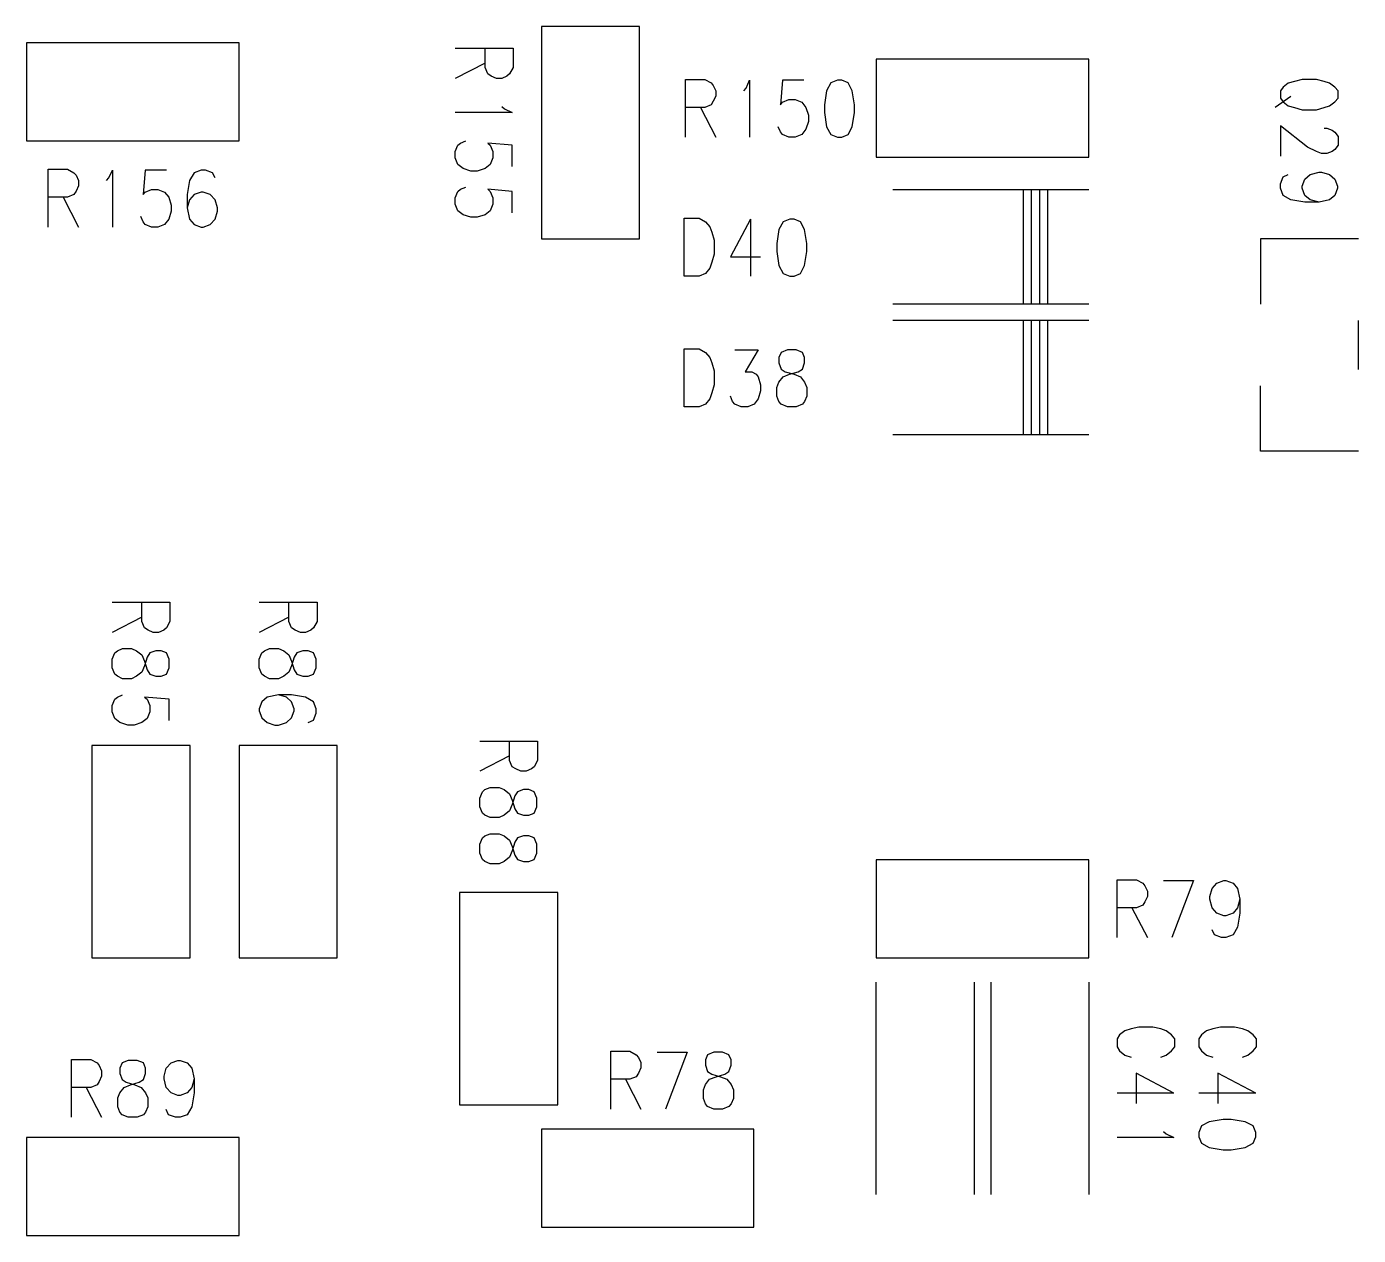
# Model space of a CAD drawing. Extents: x 295 to 953, y 10 to 290.
# Drawn here: x 741.28 to 775.44, y 196.69 to 227.7 of the extents above; entities that cross this region are included whole.
import ezdxf

# ---------------------------------------------------------------- set-up
doc = ezdxf.new("R2010")
doc.units = 0
doc.header["$LTSCALE"] = 5
doc.header["$MEASUREMENT"] = 0
doc.layers.add('BOTTOM_SILK_GBR', color=5, linetype='CONTINUOUS')

msp = doc.modelspace()

# ---------------------------------------------------------------- linework, layer by layer
at = {"layer": 'BOTTOM_SILK_GBR', "color": 0}
for p, q in [((754.482, 227.704), (754.482, 222.255)), ((756.997, 227.704), (754.482, 227.704)), ((756.997, 222.255), (756.997, 227.704)), ((741.281, 227.284), (741.281, 224.77)), ((746.729, 227.284), (741.281, 227.284)), ((746.729, 224.77), (746.729, 227.284)), ((752.273, 227.148), (753.758, 227.148)), ((753.039, 226.653), (753.039, 227.148)), ((753.758, 227.148), (753.758, 226.653)), ((768.522, 226.865), (763.074, 226.865)), ((763.074, 226.865), (763.074, 224.351)), ((768.522, 224.351), (768.522, 226.865)), ((753.039, 226.77), (752.273, 226.375)), ((753.106, 226.491), (753.039, 226.653)), ((753.195, 226.436), (753.106, 226.491)), ((753.667, 226.491), (753.601, 226.436)), ((753.758, 226.653), (753.667, 226.491)), ((753.331, 226.375), (753.195, 226.436)), ((753.466, 226.375), (753.331, 226.375)), ((753.601, 226.436), (753.466, 226.375)), ((758.182, 224.866), (758.182, 226.351)), ((758.182, 226.351), (758.677, 226.351)), ((758.677, 226.351), (758.838, 226.26)), ((758.838, 226.26), (758.893, 226.194)), ((758.893, 226.194), (758.954, 226.059)), ((759.672, 226.059), (759.733, 226.126)), ((759.733, 226.126), (759.825, 226.327)), ((759.825, 226.327), (759.825, 224.866)), ((760.667, 226.327), (760.612, 225.699)), ((761.214, 226.327), (760.667, 226.327)), ((761.907, 226.26), (761.8, 226.059)), ((762.077, 226.327), (761.907, 226.26)), ((762.186, 226.327), (762.077, 226.327)), ((762.348, 226.26), (762.186, 226.327)), ((762.457, 226.059), (762.348, 226.26)), ((773.505, 226.151), (773.438, 226.059)), ((773.641, 226.252), (773.505, 226.151)), ((773.797, 226.298), (773.641, 226.252)), ((774, 226.344), (773.797, 226.298)), ((774.36, 226.344), (774, 226.344)), ((774.563, 226.298), (774.36, 226.344)), ((774.698, 226.252), (774.563, 226.298)), ((774.832, 226.151), (774.698, 226.252)), ((774.923, 226.059), (774.832, 226.151)), ((758.893, 225.788), (758.838, 225.699)), ((758.954, 225.923), (758.893, 225.788)), ((758.954, 226.059), (758.954, 225.923)), ((760.667, 225.765), (760.828, 225.832)), ((760.828, 225.832), (760.99, 225.832)), ((760.99, 225.832), (761.16, 225.765)), ((761.8, 226.059), (761.746, 225.699)), ((762.518, 225.699), (762.457, 226.059)), ((773.708, 225.912), (773.302, 225.626)), ((773.438, 226.059), (773.438, 225.865)), ((773.438, 225.865), (773.505, 225.773)), ((774.832, 225.773), (774.923, 225.865)), ((774.923, 225.865), (774.923, 226.059)), ((753.735, 225.504), (752.273, 225.504)), ((753.466, 225.658), (753.534, 225.596)), ((753.534, 225.596), (753.735, 225.504)), ((758.677, 225.631), (758.182, 225.631)), ((758.56, 225.631), (758.954, 224.866)), ((758.838, 225.699), (758.677, 225.631)), ((760.612, 225.699), (760.667, 225.765)), ((761.16, 225.765), (761.269, 225.631)), ((761.269, 225.631), (761.33, 225.428)), ((761.746, 225.699), (761.746, 225.496)), ((761.746, 225.496), (761.8, 225.136)), ((762.457, 225.136), (762.518, 225.496)), ((762.518, 225.496), (762.518, 225.699)), ((773.505, 225.773), (773.641, 225.672)), ((773.641, 225.672), (773.797, 225.626)), ((773.797, 225.626), (774, 225.572)), ((774, 225.572), (774.36, 225.572)), ((774.36, 225.572), (774.563, 225.626)), ((774.563, 225.626), (774.698, 225.672)), ((774.698, 225.672), (774.832, 225.773)), ((760.612, 225.001), (760.558, 225.136)), ((761.33, 225.27), (761.269, 225.069)), ((761.33, 225.428), (761.33, 225.27)), ((761.8, 225.136), (761.907, 224.933)), ((762.348, 224.933), (762.457, 225.136)), ((774.136, 224.608), (773.438, 225.156)), ((773.438, 225.156), (773.438, 224.384)), ((774.563, 225.101), (774.631, 225.101)), ((774.631, 225.101), (774.766, 225.047)), ((741.281, 224.77), (746.729, 224.77)), ((752.408, 224.717), (752.544, 224.771)), ((760.667, 224.933), (760.612, 225.001)), ((760.828, 224.866), (760.667, 224.933)), ((760.99, 224.866), (760.828, 224.866)), ((761.16, 224.933), (760.99, 224.866)), ((761.269, 225.069), (761.16, 224.933)), ((761.907, 224.933), (762.077, 224.866)), ((762.077, 224.866), (762.186, 224.866)), ((762.186, 224.866), (762.348, 224.933)), ((774.766, 225.047), (774.832, 224.994)), ((774.832, 224.994), (774.923, 224.885)), ((774.923, 224.885), (774.923, 224.661)), ((752.273, 224.501), (752.341, 224.663)), ((752.273, 224.339), (752.273, 224.501)), ((752.341, 224.663), (752.408, 224.717)), ((753.735, 224.663), (753.106, 224.717)), ((753.106, 224.717), (753.172, 224.663)), ((753.172, 224.663), (753.24, 224.501)), ((753.24, 224.501), (753.24, 224.339)), ((753.735, 224.115), (753.735, 224.663)), ((774.36, 224.499), (774.136, 224.608)), ((774.495, 224.445), (774.36, 224.499)), ((774.631, 224.445), (774.495, 224.445)), ((774.766, 224.499), (774.631, 224.445)), ((774.832, 224.554), (774.766, 224.499)), ((774.923, 224.661), (774.832, 224.554)), ((752.341, 224.169), (752.273, 224.339)), ((752.476, 224.06), (752.341, 224.169)), ((753.172, 224.169), (753.039, 224.06)), ((753.24, 224.339), (753.172, 224.169)), ((763.074, 224.351), (768.522, 224.351)), ((741.837, 222.56), (741.837, 224.045)), ((741.837, 224.045), (742.332, 224.045)), ((742.332, 224.045), (742.493, 223.955)), ((742.493, 223.955), (742.548, 223.889)), ((742.548, 223.889), (742.609, 223.753)), ((742.609, 223.753), (742.609, 223.618)), ((743.327, 223.753), (743.388, 223.821)), ((743.388, 223.821), (743.48, 224.022)), ((743.48, 224.022), (743.48, 222.56)), ((744.322, 224.022), (744.267, 223.394)), ((744.869, 224.022), (744.322, 224.022)), ((745.455, 223.753), (745.401, 223.394)), ((745.579, 223.955), (745.455, 223.753)), ((745.756, 224.022), (745.579, 223.955)), ((745.871, 224.022), (745.756, 224.022)), ((746.049, 223.955), (745.871, 224.022)), ((746.112, 223.821), (746.049, 223.955)), ((752.677, 223.999), (752.476, 224.06)), ((752.836, 223.999), (752.677, 223.999)), ((753.039, 224.06), (752.836, 223.999)), ((773.438, 223.674), (773.505, 223.852)), ((773.505, 223.852), (773.641, 223.913)), ((774, 223.613), (774.068, 223.79)), ((774.068, 223.79), (774.203, 223.913)), ((774.203, 223.913), (774.428, 223.968)), ((774.428, 223.968), (774.495, 223.968)), ((774.495, 223.968), (774.698, 223.913)), ((774.698, 223.913), (774.832, 223.79)), ((774.832, 223.79), (774.899, 223.613)), ((742.493, 223.394), (742.332, 223.326)), ((742.548, 223.483), (742.493, 223.394)), ((742.609, 223.618), (742.548, 223.483)), ((744.267, 223.394), (744.322, 223.46)), ((744.322, 223.46), (744.483, 223.527)), ((744.483, 223.527), (744.645, 223.527)), ((744.645, 223.527), (744.815, 223.46)), ((744.815, 223.46), (744.924, 223.326)), ((745.401, 223.394), (745.401, 223.055)), ((745.579, 223.394), (745.455, 223.258)), ((745.756, 223.46), (745.579, 223.394)), ((745.81, 223.46), (745.756, 223.46)), ((745.988, 223.394), (745.81, 223.46)), ((746.112, 223.258), (745.988, 223.394)), ((752.273, 223.313), (752.341, 223.475)), ((752.341, 223.475), (752.408, 223.529)), ((752.408, 223.529), (752.544, 223.583)), ((753.735, 223.475), (753.106, 223.529)), ((753.106, 223.529), (753.172, 223.475)), ((753.172, 223.475), (753.24, 223.313)), ((753.735, 222.927), (753.735, 223.475)), ((768.522, 223.513), (763.493, 223.513)), ((766.846, 220.579), (766.846, 223.513)), ((767.055, 220.579), (767.055, 223.513)), ((767.265, 220.579), (767.265, 223.513)), ((767.474, 220.579), (767.474, 223.513)), ((773.438, 223.559), (773.438, 223.674)), ((773.505, 223.374), (773.438, 223.559)), ((774, 223.559), (774, 223.613)), ((774.068, 223.374), (774, 223.559)), ((774.899, 223.559), (774.832, 223.374)), ((774.899, 223.613), (774.899, 223.559)), ((742.332, 223.326), (741.837, 223.326)), ((742.215, 223.326), (742.609, 222.56)), ((744.924, 223.326), (744.985, 223.123)), ((744.985, 223.123), (744.985, 222.965)), ((745.455, 223.258), (745.401, 223.055)), ((745.401, 223.055), (745.455, 222.763)), ((746.173, 223.055), (746.112, 223.258)), ((746.173, 222.965), (746.173, 223.055)), ((752.273, 223.151), (752.273, 223.313)), ((752.341, 222.981), (752.273, 223.151)), ((753.24, 223.151), (753.172, 222.981)), ((753.24, 223.313), (753.24, 223.151)), ((773.708, 223.257), (773.505, 223.374)), ((774.068, 223.196), (773.708, 223.257)), ((774.203, 223.257), (774.068, 223.374)), ((774.428, 223.196), (774.068, 223.196)), ((774.428, 223.196), (774.203, 223.257)), ((774.698, 223.257), (774.428, 223.196)), ((774.832, 223.374), (774.698, 223.257)), ((744.267, 222.696), (744.213, 222.831)), ((744.924, 222.763), (744.815, 222.628)), ((744.985, 222.965), (744.924, 222.763)), ((745.455, 222.763), (745.579, 222.628)), ((745.988, 222.628), (746.112, 222.763)), ((746.112, 222.763), (746.173, 222.965)), ((752.476, 222.872), (752.341, 222.981)), ((752.677, 222.811), (752.476, 222.872)), ((752.836, 222.811), (752.677, 222.811)), ((753.039, 222.872), (752.836, 222.811)), ((753.172, 222.981), (753.039, 222.872)), ((758.147, 222.788), (758.533, 222.788)), ((758.147, 221.303), (758.147, 222.788)), ((758.533, 222.788), (758.695, 222.697)), ((759.845, 222.765), (759.335, 221.798)), ((759.845, 222.765), (759.845, 221.303)), ((760.855, 222.765), (760.685, 222.697)), ((760.964, 222.765), (760.855, 222.765)), ((761.125, 222.697), (760.964, 222.765)), ((744.322, 222.628), (744.267, 222.696)), ((744.483, 222.56), (744.322, 222.628)), ((744.645, 222.56), (744.483, 222.56)), ((744.815, 222.628), (744.645, 222.56)), ((745.579, 222.628), (745.756, 222.56)), ((745.756, 222.56), (745.81, 222.56)), ((745.81, 222.56), (745.988, 222.628)), ((758.695, 222.697), (758.804, 222.564)), ((758.804, 222.564), (758.858, 222.429)), ((758.858, 222.429), (758.919, 222.226)), ((760.577, 222.496), (760.523, 222.136)), ((760.685, 222.697), (760.577, 222.496)), ((761.234, 222.496), (761.125, 222.697)), ((761.295, 222.136), (761.234, 222.496)), ((754.482, 222.255), (756.997, 222.255)), ((758.919, 222.226), (758.919, 221.866)), ((760.523, 222.136), (760.523, 221.934)), ((761.295, 221.934), (761.295, 222.136)), ((772.923, 222.255), (772.923, 220.579)), ((775.437, 222.255), (772.923, 222.255)), ((758.919, 221.866), (758.858, 221.663)), ((759.335, 221.798), (760.107, 221.798)), ((760.523, 221.934), (760.577, 221.574)), ((761.234, 221.574), (761.295, 221.934)), ((758.695, 221.371), (758.533, 221.303)), ((758.804, 221.506), (758.695, 221.371)), ((758.858, 221.663), (758.804, 221.506)), ((760.577, 221.574), (760.685, 221.371)), ((760.685, 221.371), (760.855, 221.303)), ((760.964, 221.303), (761.125, 221.371)), ((761.125, 221.371), (761.234, 221.574)), ((758.533, 221.303), (758.147, 221.303)), ((760.855, 221.303), (760.964, 221.303)), ((768.522, 220.579), (763.493, 220.579)), ((768.522, 220.16), (763.493, 220.16)), ((766.846, 217.226), (766.846, 220.16)), ((767.055, 217.226), (767.055, 220.16)), ((767.265, 217.226), (767.265, 220.16)), ((767.474, 217.226), (767.474, 220.16)), ((775.437, 218.902), (775.437, 220.16)), ((758.147, 219.435), (758.533, 219.435)), ((758.147, 217.95), (758.147, 219.435)), ((758.533, 219.435), (758.695, 219.345)), ((758.695, 219.345), (758.804, 219.211)), ((759.444, 219.412), (760.046, 219.412)), ((760.046, 219.412), (759.713, 218.85)), ((760.632, 219.345), (760.577, 219.211)), ((760.794, 219.412), (760.632, 219.345)), ((761.018, 219.412), (760.794, 219.412)), ((761.18, 219.345), (761.018, 219.412)), ((761.234, 219.211), (761.18, 219.345)), ((758.804, 219.211), (758.858, 219.076)), ((758.858, 219.076), (758.919, 218.873)), ((760.577, 219.211), (760.577, 219.076)), ((760.577, 219.076), (760.632, 218.917)), ((761.18, 218.917), (761.234, 219.076)), ((761.234, 219.076), (761.234, 219.211)), ((758.919, 218.873), (758.919, 218.513)), ((759.713, 218.85), (759.883, 218.85)), ((759.883, 218.85), (759.992, 218.784)), ((759.992, 218.784), (760.046, 218.716)), ((760.046, 218.716), (760.107, 218.513)), ((760.577, 218.581), (760.685, 218.716)), ((760.632, 218.917), (760.739, 218.85)), ((760.685, 218.716), (760.848, 218.784)), ((760.739, 218.85), (760.964, 218.784)), ((760.848, 218.784), (761.071, 218.85)), ((760.964, 218.784), (761.125, 218.716)), ((761.071, 218.85), (761.18, 218.917)), ((761.125, 218.716), (761.234, 218.581)), ((758.858, 218.31), (758.804, 218.153)), ((758.919, 218.513), (758.858, 218.31)), ((760.107, 218.355), (760.046, 218.153)), ((760.107, 218.513), (760.107, 218.355)), ((760.523, 218.445), (760.577, 218.581)), ((760.523, 218.221), (760.523, 218.445)), ((761.234, 218.581), (761.295, 218.445)), ((761.295, 218.445), (761.295, 218.221)), ((772.923, 216.807), (772.923, 218.483)), ((758.533, 217.95), (758.147, 217.95)), ((758.695, 218.018), (758.533, 217.95)), ((758.804, 218.153), (758.695, 218.018)), ((759.389, 218.086), (759.335, 218.221)), ((759.444, 218.018), (759.389, 218.086)), ((759.606, 217.95), (759.444, 218.018)), ((759.776, 217.95), (759.606, 217.95)), ((759.937, 218.018), (759.776, 217.95)), ((760.046, 218.153), (759.937, 218.018)), ((760.577, 218.086), (760.523, 218.221)), ((760.632, 218.018), (760.577, 218.086)), ((760.794, 217.95), (760.632, 218.018)), ((761.018, 217.95), (760.794, 217.95)), ((761.18, 218.018), (761.018, 217.95)), ((761.234, 218.086), (761.18, 218.018)), ((761.295, 218.221), (761.234, 218.086)), ((768.522, 217.226), (763.493, 217.226)), ((775.437, 216.807), (772.923, 216.807)), ((743.472, 212.933), (744.957, 212.933)), ((744.238, 212.438), (744.238, 212.933)), ((744.957, 212.933), (744.957, 212.438)), ((747.244, 212.933), (748.729, 212.933)), ((748.009, 212.438), (748.009, 212.933)), ((748.729, 212.933), (748.729, 212.438)), ((744.238, 212.555), (743.472, 212.161)), ((748.009, 212.555), (747.244, 212.161)), ((744.305, 212.276), (744.238, 212.438)), ((744.394, 212.222), (744.305, 212.276)), ((744.53, 212.161), (744.394, 212.222)), ((744.665, 212.161), (744.53, 212.161)), ((744.8, 212.222), (744.665, 212.161)), ((744.866, 212.276), (744.8, 212.222)), ((744.957, 212.438), (744.866, 212.276)), ((748.077, 212.276), (748.009, 212.438)), ((748.166, 212.222), (748.077, 212.276)), ((748.301, 212.161), (748.166, 212.222)), ((748.437, 212.161), (748.301, 212.161)), ((748.572, 212.222), (748.437, 212.161)), ((748.638, 212.276), (748.572, 212.222)), ((748.729, 212.438), (748.638, 212.276)), ((743.472, 211.474), (743.54, 211.636)), ((743.472, 211.25), (743.472, 211.474)), ((743.54, 211.636), (743.607, 211.69)), ((743.607, 211.69), (743.743, 211.745)), ((743.743, 211.745), (743.967, 211.745)), ((743.967, 211.745), (744.102, 211.69)), ((744.102, 211.69), (744.238, 211.583)), ((744.238, 211.583), (744.305, 211.42)), ((744.371, 211.529), (744.305, 211.304)), ((744.439, 211.636), (744.371, 211.529)), ((744.597, 211.69), (744.439, 211.636)), ((744.733, 211.69), (744.597, 211.69)), ((744.866, 211.636), (744.733, 211.69)), ((744.934, 211.474), (744.866, 211.636)), ((744.934, 211.25), (744.934, 211.474)), ((747.244, 211.474), (747.311, 211.636)), ((747.244, 211.25), (747.244, 211.474)), ((747.311, 211.636), (747.379, 211.69)), ((747.379, 211.69), (747.514, 211.745)), ((747.514, 211.745), (747.739, 211.745)), ((747.739, 211.745), (747.874, 211.69)), ((747.874, 211.69), (748.009, 211.583)), ((748.009, 211.583), (748.077, 211.42)), ((748.143, 211.529), (748.077, 211.304)), ((748.211, 211.636), (748.143, 211.529)), ((748.369, 211.69), (748.211, 211.636)), ((748.504, 211.69), (748.369, 211.69)), ((748.638, 211.636), (748.504, 211.69)), ((748.706, 211.474), (748.638, 211.636)), ((748.706, 211.25), (748.706, 211.474)), ((743.54, 211.088), (743.472, 211.25)), ((744.238, 211.143), (744.102, 211.034)), ((744.305, 211.304), (744.238, 211.143)), ((744.305, 211.42), (744.371, 211.197)), ((744.371, 211.197), (744.439, 211.088)), ((744.866, 211.088), (744.934, 211.25)), ((747.311, 211.088), (747.244, 211.25)), ((748.009, 211.143), (747.874, 211.034)), ((748.077, 211.304), (748.009, 211.143)), ((748.077, 211.42), (748.143, 211.197)), ((748.143, 211.197), (748.211, 211.088)), ((748.638, 211.088), (748.706, 211.25)), ((743.607, 211.034), (743.54, 211.088)), ((743.743, 210.973), (743.607, 211.034)), ((743.967, 210.973), (743.743, 210.973)), ((744.102, 211.034), (743.967, 210.973)), ((744.439, 211.088), (744.597, 211.034)), ((744.597, 211.034), (744.733, 211.034)), ((744.733, 211.034), (744.866, 211.088)), ((747.379, 211.034), (747.311, 211.088)), ((747.514, 210.973), (747.379, 211.034)), ((747.739, 210.973), (747.514, 210.973)), ((747.874, 211.034), (747.739, 210.973)), ((748.211, 211.088), (748.369, 211.034)), ((748.369, 211.034), (748.504, 211.034)), ((748.504, 211.034), (748.638, 211.088)), ((743.472, 210.286), (743.54, 210.448)), ((743.54, 210.448), (743.607, 210.502)), ((743.607, 210.502), (743.743, 210.557)), ((744.934, 210.448), (744.305, 210.502)), ((744.305, 210.502), (744.371, 210.448)), ((744.371, 210.448), (744.439, 210.286)), ((744.934, 209.9), (744.934, 210.448)), ((747.447, 210.502), (747.311, 210.379)), ((747.739, 210.557), (747.447, 210.502)), ((748.077, 210.557), (747.739, 210.557)), ((747.942, 210.502), (747.739, 210.557)), ((748.077, 210.379), (747.942, 210.502)), ((748.437, 210.502), (748.077, 210.557)), ((748.638, 210.379), (748.437, 210.502)), ((743.472, 210.124), (743.472, 210.286)), ((743.54, 209.954), (743.472, 210.124)), ((744.439, 210.124), (744.371, 209.954)), ((744.439, 210.286), (744.439, 210.124)), ((747.311, 210.379), (747.244, 210.202)), ((747.244, 210.202), (747.244, 210.148)), ((747.244, 210.148), (747.311, 209.969)), ((748.143, 210.202), (748.077, 210.379)), ((748.077, 209.969), (748.143, 210.148)), ((748.143, 210.148), (748.143, 210.202)), ((748.706, 210.202), (748.638, 210.379)), ((748.638, 209.908), (748.706, 210.087)), ((748.706, 210.087), (748.706, 210.202)), ((743.675, 209.846), (743.54, 209.954)), ((743.876, 209.785), (743.675, 209.846)), ((744.035, 209.785), (743.876, 209.785)), ((744.238, 209.846), (744.035, 209.785)), ((744.371, 209.954), (744.238, 209.846)), ((747.311, 209.969), (747.447, 209.846)), ((747.447, 209.846), (747.648, 209.785)), ((747.648, 209.785), (747.739, 209.785)), ((747.739, 209.785), (747.942, 209.846)), ((747.942, 209.846), (748.077, 209.969)), ((748.504, 209.846), (748.638, 209.908)), ((742.957, 209.263), (742.957, 203.815)), ((745.472, 209.263), (742.957, 209.263)), ((745.472, 203.815), (745.472, 209.263)), ((746.729, 209.263), (746.729, 203.815)), ((749.244, 209.263), (746.729, 209.263)), ((749.244, 203.815), (749.244, 209.263)), ((752.902, 209.37), (754.387, 209.37)), ((753.667, 208.875), (753.667, 209.37)), ((754.387, 209.37), (754.387, 208.875)), ((753.667, 208.993), (752.902, 208.598)), ((753.735, 208.714), (753.667, 208.875)), ((753.824, 208.659), (753.735, 208.714)), ((754.296, 208.714), (754.23, 208.659)), ((754.387, 208.875), (754.296, 208.714)), ((753.959, 208.598), (753.824, 208.659)), ((754.095, 208.598), (753.959, 208.598)), ((754.23, 208.659), (754.095, 208.598)), ((752.902, 207.912), (752.969, 208.073)), ((752.969, 208.073), (753.037, 208.128)), ((753.037, 208.128), (753.172, 208.182)), ((753.172, 208.182), (753.397, 208.182)), ((753.397, 208.182), (753.532, 208.128)), ((753.532, 208.128), (753.667, 208.021)), ((753.667, 208.021), (753.735, 207.857)), ((753.869, 208.073), (753.801, 207.966)), ((754.027, 208.128), (753.869, 208.073)), ((754.162, 208.128), (754.027, 208.128)), ((754.296, 208.073), (754.162, 208.128)), ((754.364, 207.912), (754.296, 208.073)), ((752.902, 207.687), (752.902, 207.912)), ((752.969, 207.526), (752.902, 207.687)), ((753.735, 207.742), (753.667, 207.58)), ((753.801, 207.966), (753.735, 207.742)), ((753.735, 207.857), (753.801, 207.635)), ((754.296, 207.526), (754.364, 207.687)), ((754.364, 207.687), (754.364, 207.912)), ((753.037, 207.471), (752.969, 207.526)), ((753.172, 207.41), (753.037, 207.471)), ((753.397, 207.41), (753.172, 207.41)), ((753.532, 207.471), (753.397, 207.41)), ((753.667, 207.58), (753.532, 207.471)), ((753.801, 207.635), (753.869, 207.526)), ((753.869, 207.526), (754.027, 207.471)), ((754.027, 207.471), (754.162, 207.471)), ((754.162, 207.471), (754.296, 207.526)), ((753.037, 206.94), (753.172, 206.994)), ((753.172, 206.994), (753.397, 206.994)), ((753.397, 206.994), (753.532, 206.94)), ((752.902, 206.724), (752.969, 206.886)), ((752.902, 206.499), (752.902, 206.724)), ((752.969, 206.886), (753.037, 206.94)), ((753.532, 206.94), (753.667, 206.833)), ((753.667, 206.833), (753.735, 206.669)), ((753.801, 206.778), (753.735, 206.554)), ((753.735, 206.669), (753.801, 206.447)), ((753.869, 206.886), (753.801, 206.778)), ((754.027, 206.94), (753.869, 206.886)), ((754.162, 206.94), (754.027, 206.94)), ((754.296, 206.886), (754.162, 206.94)), ((754.364, 206.724), (754.296, 206.886)), ((754.364, 206.499), (754.364, 206.724)), ((752.969, 206.338), (752.902, 206.499)), ((753.037, 206.283), (752.969, 206.338)), ((753.667, 206.392), (753.532, 206.283)), ((753.735, 206.554), (753.667, 206.392)), ((753.801, 206.447), (753.869, 206.338)), ((753.869, 206.338), (754.027, 206.283)), ((754.162, 206.283), (754.296, 206.338)), ((754.296, 206.338), (754.364, 206.499)), ((763.074, 206.329), (763.074, 203.815)), ((768.522, 206.329), (763.074, 206.329)), ((768.522, 203.815), (768.522, 206.329)), ((753.172, 206.222), (753.037, 206.283)), ((753.397, 206.222), (753.172, 206.222)), ((753.532, 206.283), (753.397, 206.222)), ((754.027, 206.283), (754.162, 206.283)), ((769.253, 204.33), (769.253, 205.815)), ((769.253, 205.815), (769.748, 205.815)), ((769.748, 205.815), (769.91, 205.724)), ((769.91, 205.724), (769.964, 205.658)), ((769.964, 205.658), (770.025, 205.523)), ((770.441, 205.792), (771.213, 205.792)), ((771.213, 205.792), (770.657, 204.33)), ((771.684, 205.59), (771.807, 205.724)), ((771.807, 205.724), (771.984, 205.792)), ((771.984, 205.792), (772.038, 205.792)), ((772.038, 205.792), (772.223, 205.724)), ((772.223, 205.724), (772.34, 205.59)), ((752.387, 205.491), (752.387, 200.043)), ((754.901, 205.491), (752.387, 205.491)), ((754.901, 200.043), (754.901, 205.491)), ((770.025, 205.387), (769.964, 205.252)), ((770.025, 205.523), (770.025, 205.387)), ((771.629, 205.387), (771.684, 205.59)), ((771.629, 205.32), (771.629, 205.387)), ((771.684, 205.095), (771.629, 205.32)), ((772.34, 205.59), (772.401, 205.32)), ((772.401, 205.32), (772.34, 205.095)), ((772.401, 205.32), (772.401, 204.96)), ((769.748, 205.095), (769.253, 205.095)), ((769.631, 205.095), (770.025, 204.33)), ((769.91, 205.163), (769.748, 205.095)), ((769.964, 205.252), (769.91, 205.163)), ((771.807, 204.96), (771.684, 205.095)), ((771.984, 204.892), (771.807, 204.96)), ((772.223, 204.96), (772.038, 204.892)), ((772.34, 205.095), (772.223, 204.96)), ((772.401, 204.96), (772.34, 204.6)), ((772.038, 204.892), (771.984, 204.892)), ((772.34, 204.6), (772.223, 204.397)), ((771.745, 204.397), (771.684, 204.533)), ((771.923, 204.33), (771.745, 204.397)), ((772.038, 204.33), (771.923, 204.33)), ((772.223, 204.397), (772.038, 204.33)), ((742.957, 203.815), (745.472, 203.815)), ((746.729, 203.815), (749.244, 203.815)), ((763.074, 203.815), (768.522, 203.815)), ((763.074, 197.738), (763.074, 203.186)), ((765.589, 197.738), (765.589, 203.186)), ((766.008, 203.186), (766.008, 197.738)), ((768.522, 203.186), (768.522, 197.738)), ((769.45, 201.935), (769.314, 201.835)), ((769.606, 201.99), (769.45, 201.935)), ((769.809, 202.036), (769.606, 201.99)), ((770.169, 202.036), (769.809, 202.036)), ((770.372, 201.99), (770.169, 202.036)), ((770.507, 201.935), (770.372, 201.99)), ((770.641, 201.835), (770.507, 201.935)), ((771.545, 201.935), (771.41, 201.835)), ((771.702, 201.99), (771.545, 201.935)), ((771.905, 202.036), (771.702, 201.99)), ((772.264, 202.036), (771.905, 202.036)), ((772.467, 201.99), (772.264, 202.036)), ((772.603, 201.935), (772.467, 201.99)), ((772.736, 201.835), (772.603, 201.935)), ((769.314, 201.835), (769.247, 201.734)), ((769.247, 201.734), (769.247, 201.526)), ((769.247, 201.526), (769.314, 201.426)), ((770.732, 201.734), (770.641, 201.835)), ((770.641, 201.426), (770.732, 201.526)), ((770.732, 201.526), (770.732, 201.734)), ((771.41, 201.835), (771.342, 201.734)), ((771.342, 201.734), (771.342, 201.526)), ((771.342, 201.526), (771.41, 201.426)), ((772.827, 201.734), (772.736, 201.835)), ((772.736, 201.426), (772.827, 201.526)), ((772.827, 201.526), (772.827, 201.734)), ((742.431, 199.72), (742.431, 201.205)), ((742.431, 201.205), (742.926, 201.205)), ((742.926, 201.205), (743.087, 201.114)), ((756.261, 199.929), (756.261, 201.414)), ((756.261, 201.414), (756.756, 201.414)), ((756.756, 201.414), (756.918, 201.323)), ((756.918, 201.323), (756.972, 201.257)), ((756.972, 201.257), (757.033, 201.122)), ((757.449, 201.391), (758.221, 201.391)), ((758.221, 201.391), (757.665, 199.929)), ((758.746, 201.323), (758.692, 201.19)), ((758.692, 201.19), (758.692, 201.054)), ((758.908, 201.391), (758.746, 201.323)), ((759.132, 201.391), (758.908, 201.391)), ((759.294, 201.323), (759.132, 201.391)), ((759.348, 201.19), (759.294, 201.323)), ((759.348, 201.054), (759.348, 201.19)), ((769.314, 201.426), (769.45, 201.318)), ((769.45, 201.318), (769.606, 201.264)), ((770.372, 201.264), (770.507, 201.318)), ((770.507, 201.318), (770.641, 201.426)), ((771.41, 201.426), (771.545, 201.318)), ((771.545, 201.318), (771.702, 201.264)), ((772.467, 201.264), (772.603, 201.318)), ((772.603, 201.318), (772.736, 201.426)), ((743.087, 201.114), (743.142, 201.048)), ((743.142, 201.048), (743.203, 200.912)), ((743.203, 200.912), (743.203, 200.777)), ((743.728, 201.114), (743.673, 200.98)), ((743.673, 200.98), (743.673, 200.845)), ((743.673, 200.845), (743.728, 200.686)), ((743.889, 201.181), (743.728, 201.114)), ((744.114, 201.181), (743.889, 201.181)), ((744.275, 201.114), (744.114, 201.181)), ((744.33, 200.98), (744.275, 201.114)), ((744.275, 200.686), (744.33, 200.845)), ((744.33, 200.845), (744.33, 200.98)), ((744.807, 200.777), (744.861, 200.98)), ((744.861, 200.98), (744.985, 201.114)), ((744.985, 201.114), (745.162, 201.181)), ((745.162, 201.181), (745.216, 201.181)), ((745.216, 201.181), (745.401, 201.114)), ((745.401, 201.114), (745.518, 200.98)), ((745.518, 200.98), (745.579, 200.71)), ((756.972, 200.851), (756.918, 200.762)), ((757.033, 200.987), (756.972, 200.851)), ((757.033, 201.122), (757.033, 200.987)), ((758.692, 201.054), (758.746, 200.896)), ((758.746, 200.896), (758.853, 200.828)), ((759.185, 200.828), (759.294, 200.896)), ((759.294, 200.896), (759.348, 201.054)), ((770.708, 200.338), (769.742, 200.848)), ((769.742, 200.848), (769.742, 200.076)), ((772.804, 200.338), (771.837, 200.848)), ((771.837, 200.848), (771.837, 200.076)), ((743.087, 200.553), (742.926, 200.485)), ((743.142, 200.642), (743.087, 200.553)), ((743.203, 200.777), (743.142, 200.642)), ((743.728, 200.686), (743.835, 200.619)), ((743.78, 200.485), (743.944, 200.553)), ((743.835, 200.619), (744.059, 200.553)), ((743.944, 200.553), (744.167, 200.619)), ((744.059, 200.553), (744.221, 200.485)), ((744.167, 200.619), (744.275, 200.686)), ((744.807, 200.71), (744.807, 200.777)), ((744.861, 200.485), (744.807, 200.71)), ((745.579, 200.71), (745.518, 200.485)), ((745.579, 200.71), (745.579, 200.35)), ((756.756, 200.695), (756.261, 200.695)), ((756.639, 200.695), (757.033, 199.929)), ((756.918, 200.762), (756.756, 200.695)), ((758.637, 200.424), (758.692, 200.559)), ((758.692, 200.559), (758.799, 200.695)), ((758.799, 200.695), (758.962, 200.762)), ((758.853, 200.828), (759.078, 200.762)), ((758.962, 200.762), (759.185, 200.828)), ((759.078, 200.762), (759.239, 200.695)), ((759.239, 200.695), (759.348, 200.559)), ((759.348, 200.559), (759.409, 200.424)), ((742.926, 200.485), (742.431, 200.485)), ((742.809, 200.485), (743.203, 199.72)), ((743.619, 200.215), (743.673, 200.35)), ((743.619, 199.99), (743.619, 200.215)), ((743.673, 200.35), (743.78, 200.485)), ((744.221, 200.485), (744.33, 200.35)), ((744.33, 200.35), (744.391, 200.215)), ((744.391, 200.215), (744.391, 199.99)), ((744.985, 200.35), (744.861, 200.485)), ((745.162, 200.282), (744.985, 200.35)), ((745.216, 200.282), (745.162, 200.282)), ((745.401, 200.35), (745.216, 200.282)), ((745.518, 200.485), (745.401, 200.35)), ((745.579, 200.35), (745.518, 199.99)), ((758.637, 200.2), (758.637, 200.424)), ((758.692, 200.064), (758.637, 200.2)), ((759.409, 200.2), (759.348, 200.064)), ((759.409, 200.424), (759.409, 200.2)), ((770.708, 200.338), (769.247, 200.338)), ((772.804, 200.338), (771.342, 200.338)), ((743.673, 199.855), (743.619, 199.99)), ((743.728, 199.787), (743.673, 199.855)), ((744.33, 199.855), (744.275, 199.787)), ((744.391, 199.99), (744.33, 199.855)), ((744.922, 199.787), (744.861, 199.923)), ((745.518, 199.99), (745.401, 199.787)), ((752.387, 200.043), (754.901, 200.043)), ((758.746, 199.997), (758.692, 200.064)), ((758.908, 199.929), (758.746, 199.997)), ((759.132, 199.929), (758.908, 199.929)), ((759.294, 199.997), (759.132, 199.929)), ((759.348, 200.064), (759.294, 199.997)), ((743.889, 199.72), (743.728, 199.787)), ((744.114, 199.72), (743.889, 199.72)), ((744.275, 199.787), (744.114, 199.72)), ((745.1, 199.72), (744.922, 199.787)), ((745.216, 199.72), (745.1, 199.72)), ((745.401, 199.787), (745.216, 199.72)), ((771.41, 199.498), (771.342, 199.328)), ((771.613, 199.606), (771.41, 199.498)), ((771.972, 199.66), (771.613, 199.606)), ((772.175, 199.66), (771.972, 199.66)), ((772.535, 199.606), (772.175, 199.66)), ((772.736, 199.498), (772.535, 199.606)), ((772.804, 199.328), (772.736, 199.498)), ((741.281, 199.205), (741.281, 196.69)), ((746.729, 199.205), (741.281, 199.205)), ((746.729, 196.69), (746.729, 199.205)), ((754.482, 199.414), (754.482, 196.9)), ((759.931, 199.414), (754.482, 199.414)), ((759.931, 196.9), (759.931, 199.414)), ((770.708, 199.205), (769.247, 199.205)), ((770.44, 199.358), (770.507, 199.297)), ((770.507, 199.297), (770.708, 199.205)), ((771.342, 199.328), (771.342, 199.22)), ((771.342, 199.22), (771.41, 199.058)), ((772.736, 199.058), (772.804, 199.22)), ((772.804, 199.22), (772.804, 199.328)), ((771.41, 199.058), (771.613, 198.949)), ((771.613, 198.949), (771.972, 198.888)), ((771.972, 198.888), (772.175, 198.888)), ((772.175, 198.888), (772.535, 198.949)), ((772.535, 198.949), (772.736, 199.058)), ((754.482, 196.9), (759.931, 196.9)), ((741.281, 196.69), (746.729, 196.69))]:
    msp.add_line(p, q, dxfattribs=at)

doc.saveas('drawing.dxf')
